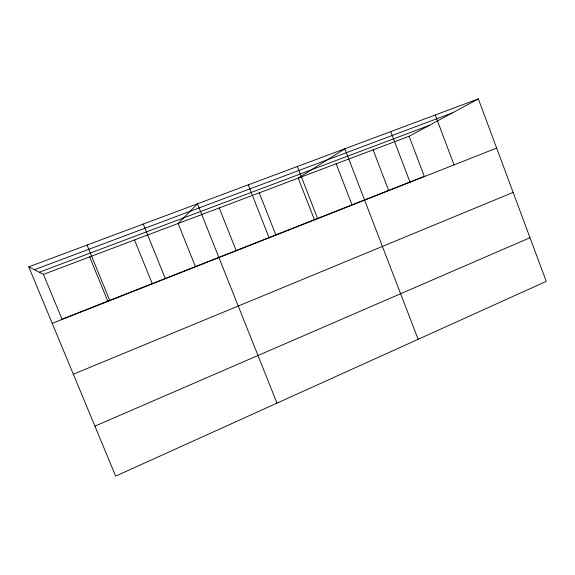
<?xml version="1.0" encoding="UTF-8"?>
<svg xmlns="http://www.w3.org/2000/svg" width="575" height="575" viewBox="0 0 575 575"><rect width="100%" height="100%" fill="white"/><g stroke="black" fill="none" stroke-linecap="round" stroke-linejoin="round"><path stroke-width="0.86" d="M28.75 266.843L43.448 274.354L409.105 136.246L478.342 98.893L546.25 281.362L115.661 476.107L28.75 266.843L478.342 98.893M94.904 426.14L530.006 237.705M73.341 374.203L513.137 192.395M52.217 323.351L496.649 148.077M39.323 272.241L428.972 125.53M34.385 269.718L452.302 112.944M43.448 274.354L62.028 319.183L424.3 176.345L409.105 136.246M87.062 245.058L109.832 300.632M89.657 256.903L107.784 301.142M134.528 239.955L152.231 283.619M143.268 224.063L165.363 278.731M195.407 266.592L178.113 223.495L197.462 203.816L276.992 403.14M219.24 207.956L236.153 250.528M248.256 184.841L269.129 237.806M259.26 192.841L275.806 234.895M297.347 166.506L317.659 218.665M314.41 219.672L298.217 178.128L344.827 148.767L418.154 339.3M336.152 163.803L352.001 204.851M373.103 149.845L388.614 190.411M390.77 131.603L410.033 182.232M435.253 114.986L454.027 164.888"/></g></svg>
